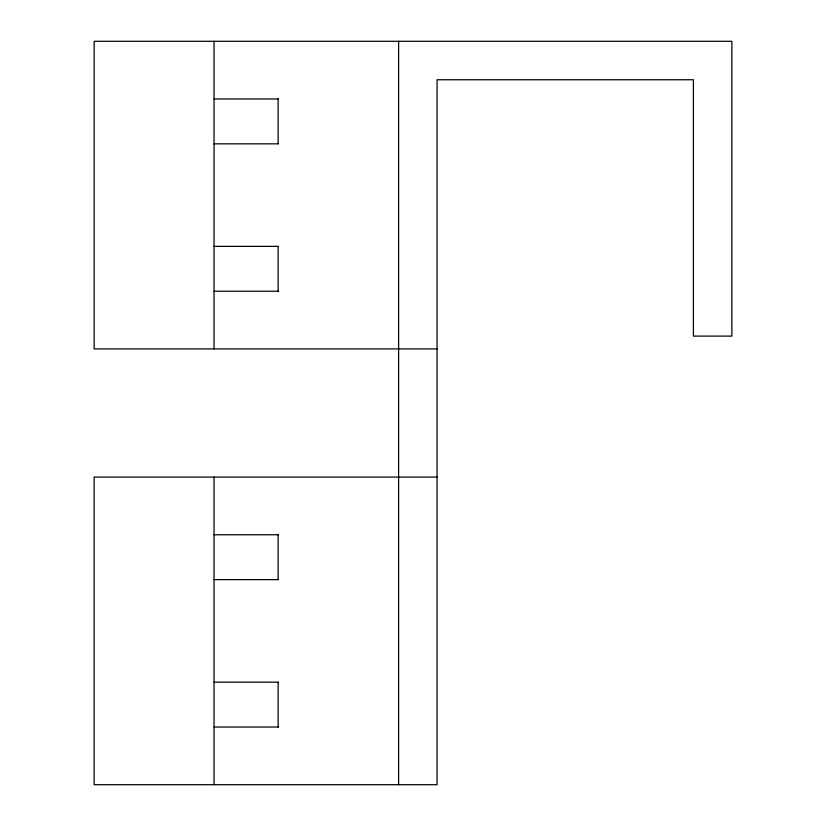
<?xml version="1.0" encoding="UTF-8"?>
<svg xmlns="http://www.w3.org/2000/svg" width="826" height="826" viewBox="0 0 826 826"><rect width="100%" height="100%" fill="white"/><g stroke="black" fill="none" stroke-linecap="round" stroke-linejoin="round"><path stroke-width="1.24" d="M214.048 98.975L278.569 98.975M214.048 143.838L278.228 143.838M214.048 246.375L278.228 246.375M214.048 291.237L278.569 291.237M437.068 348.913L94.154 348.913L94.154 41.3L731.867 41.3L731.867 336.099L693.406 336.099L693.406 79.75L437.068 79.75L437.068 784.7L94.133 784.7L94.133 477.087L437.068 477.087M214.048 534.763L278.569 534.763M214.048 579.625L278.228 579.625M214.048 682.162L278.228 682.162M214.048 727.025L278.569 727.025M398.617 41.3L398.617 784.7M278.135 98.975L278.135 143.838M278.135 246.375L278.135 291.237M278.135 534.763L278.135 579.625M278.135 682.162L278.135 727.025M214.048 41.3L214.048 348.913M214.048 477.087L214.048 784.7"/></g></svg>
